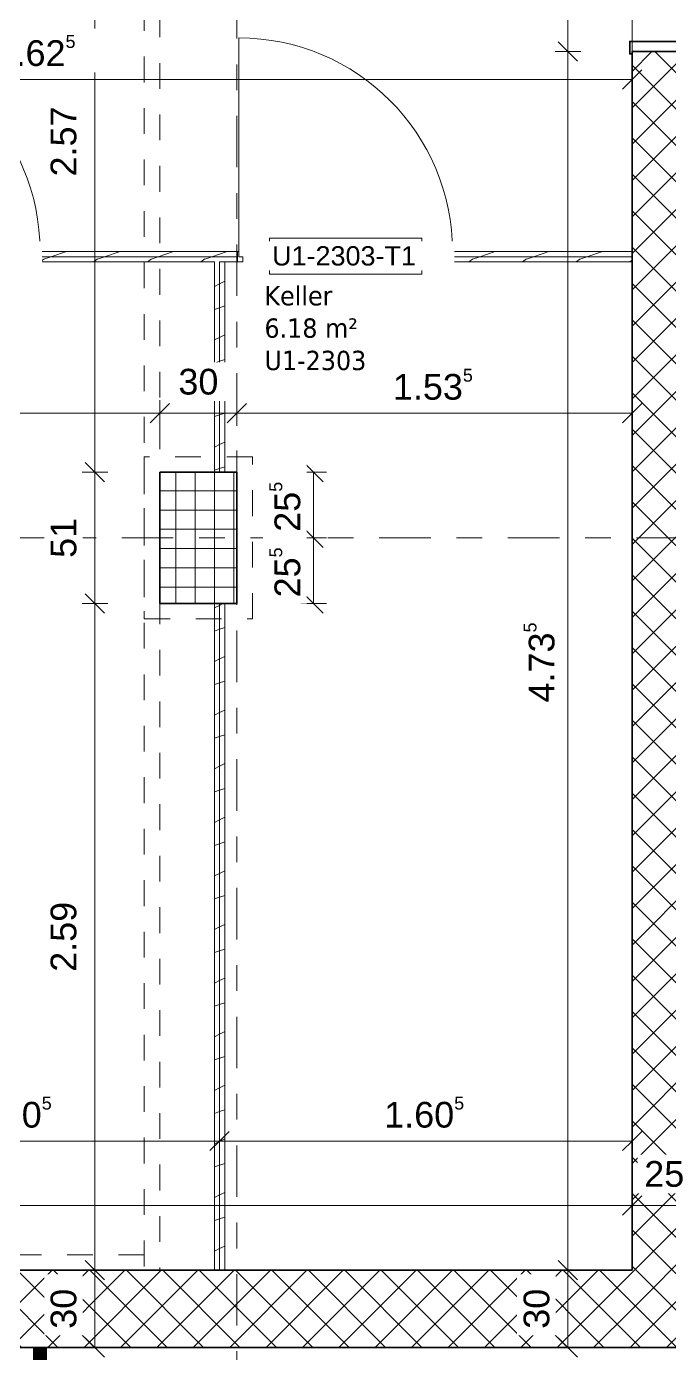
# Model space of a CAD drawing. Header units: metres. Extents: x -35.6 to 33, y -21.5 to 5.9.
# Drawn here: x 13.97 to 16.47, y -2.38 to 2.78 of the extents above; entities that cross this region are included whole.
import ezdxf

# ---------------------------------------------------------------- set-up
doc = ezdxf.new("R2010")
doc.units = ezdxf.units.M
for name, pattern in [('_Rasterlinie_', [0.375, 0.2, -0.05, 0.075, -0.05]), ('Grundrissdarstellung Sturz', [0.25, 0.15, -0.05, 0, -0.05]), ('Strichpunkt - Fein', [0.2, 0.1, -0.05, 0, -0.05])]:
    doc.linetypes.add(name, pattern=pattern)
for name, color, linetype, lineweight in [('A-____-____-DIMS', 7, 'Continuous', 5), ('A-____-____-DIMS-50', 7, 'Continuous', 5), ('A-AREA-____-IDEN', 7, 'Continuous', 5), ('A-DOOR-____-IDEN', 7, 'Continuous', 5), ('A-DOOR-____-OTLN', 7, 'Continuous', 9), ('A-DOOR-FRAM-MCUT', 7, 'Continuous', 9), ('A-DOOR-OPNG-OTLN', 7, 'Continuous', 9), ('A-FLOR-____-OTLN', 7, 'Continuous', 9), ('A-FLOR-____-OVHD', 7, 'Strichpunkt - Fein', 9), ('A-GLAZ-CWMG-MCUT', 7, 'Continuous', 9), ('A-GLAZ-CWMG-OTLN', 7, 'Continuous', 9), ('A-WALL-____-MCUT', 7, 'Continuous', 35), ('A-WALL-____-PATT', 7, 'Continuous', 35), ('A-WALL-FNSH-MCUT', 7, 'Continuous', 35), ('S-COLS-____-MCUT', 7, 'Continuous', 35), ('S-COLS-____-OTLN', 7, 'Continuous', 9), ('S-GRID-____-OTLN', 7, 'Continuous', 5)]:
    doc.layers.add(name, color=color, linetype=linetype, lineweight=lineweight)
doc.styles.add('Arial', font='arial.ttf', dxfattribs={"height": 0.1})
doc.styles.add('Arial_1', font='arial.ttf', dxfattribs={"height": 0.075})
doc.styles.add('Verdana_2', font='verdana.ttf', dxfattribs={"width": 0.9, "height": 0.075})
doc.dimstyles.new('Arial_2_00mm_fein_1', dxfattribs={"dimscale": 0.3048, "dimtxt": 0.102026, "dimasz": 0.246063, "dimexe": 0.164042, "dimexo": 0.0625, "dimgap": 0.123031, "dimtad": 1, "dimrnd": 0.005, "dimzin": 0, "dimdsep": 46, "dimtxsty": 'Arial', "dimblk1": 'OBLIQUE', "dimblk2": 'OBLIQUE', "dimsah": 1, "dimcen": 0.09, "dimazin": 0, "dimtfac": 1, "dimtdec": 4, "dimtix": 1, "dimtmove": 0, "dimatfit": 3, "dimfxl": 0.164042, "dimfxlon": 1, "dimtvp": 1, "dimtfill": 1, "dimtolj": 1, "dimtzin": 0, "dimarcsym": 2})
doc.dimstyles.new('Arial_2_00mm_fein_2', dxfattribs={"dimscale": 0.3048, "dimtxt": 0.102026, "dimasz": 0.246063, "dimexe": 0.164042, "dimexo": 0.0625, "dimgap": 0.123031, "dimtad": 1, "dimdec": 1, "dimlfac": 100, "dimrnd": 0.5, "dimdsep": 46, "dimtxsty": 'Arial', "dimblk1": 'OBLIQUE', "dimblk2": 'OBLIQUE', "dimsah": 1, "dimcen": 0.09, "dimazin": 0, "dimtfac": 1, "dimtdec": 4, "dimtix": 1, "dimtmove": 0, "dimatfit": 3, "dimfxl": 0.164042, "dimfxlon": 1, "dimtvp": 1, "dimtfill": 1, "dimtolj": 1, "dimtzin": 0, "dimarcsym": 2})
doc.dimstyles.new('SUB_Rohbau_fein', dxfattribs={"dimscale": 0.3048, "dimtxt": 0.102026, "dimasz": 0.246063, "dimexe": 0.164042, "dimexo": 0.0625, "dimgap": 0.123031, "dimtad": 1, "dimdec": 1, "dimlfac": 100, "dimrnd": 0.5, "dimdsep": 46, "dimtxsty": 'Arial', "dimblk1": 'OBLIQUE', "dimblk2": 'OBLIQUE', "dimsah": 1, "dimcen": 0.09, "dimazin": 0, "dimtfac": 1, "dimtdec": 4, "dimtix": 1, "dimtmove": 0, "dimatfit": 3, "dimfxl": 0.164042, "dimfxlon": 1, "dimtvp": 1, "dimtfill": 1, "dimtolj": 1, "dimtzin": 0, "dimarcsym": 2})
doc.dimstyles.new('SUB_Rohbau_fein_1', dxfattribs={"dimscale": 0.3048, "dimtxt": 0.102026, "dimasz": 0.246063, "dimexe": 0.164042, "dimexo": 0.0625, "dimgap": 0.123031, "dimtad": 1, "dimrnd": 0.005, "dimzin": 0, "dimdsep": 46, "dimtxsty": 'Arial', "dimblk1": 'OBLIQUE', "dimblk2": 'OBLIQUE', "dimsah": 1, "dimcen": 0.09, "dimazin": 0, "dimtfac": 1, "dimtdec": 4, "dimtix": 1, "dimtmove": 0, "dimatfit": 3, "dimfxl": 0.164042, "dimfxlon": 1, "dimtvp": 1, "dimtfill": 1, "dimtolj": 1, "dimtzin": 0, "dimarcsym": 2})
doc.dimstyles.new('SUB_Rohbau_fein_2', dxfattribs={"dimscale": 0.3048, "dimtxt": 0.102026, "dimasz": 0.246063, "dimexe": 0.164042, "dimexo": 0.0625, "dimgap": 0.123031, "dimtad": 1, "dimrnd": 0.005, "dimzin": 0, "dimdsep": 46, "dimtxsty": 'Arial', "dimblk1": 'OBLIQUE', "dimblk2": 'OBLIQUE', "dimsah": 1, "dimcen": 0.09, "dimazin": 0, "dimtfac": 1, "dimtdec": 4, "dimtix": 1, "dimtmove": 2, "dimatfit": 3, "dimfxl": 0.164042, "dimfxlon": 1, "dimtvp": 1, "dimtfill": 1, "dimtolj": 1, "dimtzin": 0, "dimarcsym": 2})
pattern_1 = [(45, (0, 0), (-0.0707107, 0.0707107), []), (135, (0, 0), (-0.0707107, -0.0707107), [])]
pattern_2 = [(216.87, (0.0833, 0.20825), (0.62474926, 0.41650112), [0.10412, -0.93712]), (206.565, (0.20825, 0.14578), (-0.20825414, -0.2082493), [0.23283, -0.23283]), (198.435, (0.20825, 0.04165), (-0.41650024, -0.20824584), [0.13171, -0.52684])]

# ---------------------------------------------------------------- blocks, each defined once
blk = doc.blocks.new('TU DF 1 - Stahlzarge - stumpf einschlagend - ML - 1050 x 2140 - EI30-31610276--01_UG_OK_FFB_AF_ru')
at = {"layer": 'A-DOOR-____-OTLN', "linetype": 'Grundrissdarstellung Sturz'}
for p, q in [((-0.525, 0.125), (0.525, 0.125)), ((-0.525, -0.125), (0.525, -0.125))]:
    blk.add_line(p, q, dxfattribs=at)
at = {"layer": 'A-DOOR-FRAM-MCUT'}
for p, q in [((-0.5, 0.135), (-0.535, 0.135)), ((-0.535, 0.135), (-0.535, 0.125)), ((-0.533, 0.125), (-0.533, 0.133)), ((-0.533, 0.133), (-0.502, 0.133)), ((-0.502, 0.133), (-0.502, 0.083)), ((-0.5, 0.085), (-0.5, 0.135)), ((0.535, 0.135), (0.5, 0.135)), ((0.5, 0.135), (0.5, 0.085)), ((0.502, 0.083), (0.502, 0.133)), ((0.502, 0.133), (0.533, 0.133)), ((0.533, 0.133), (0.533, 0.125)), ((0.535, 0.125), (0.535, 0.135)), ((-0.502, 0.083), (-0.487, 0.083)), ((-0.485, 0.085), (-0.5, 0.085)), ((-0.487, 0.083), (-0.487, -0.133)), ((-0.485, -0.135), (-0.485, 0.085)), ((0.5, 0.085), (0.485, 0.085)), ((0.485, 0.085), (0.485, -0.135)), ((0.487, -0.133), (0.487, 0.083)), ((0.487, 0.083), (0.502, 0.083)), ((-0.535, -0.125), (-0.535, -0.135)), ((-0.535, -0.135), (-0.485, -0.135)), ((-0.533, -0.133), (-0.533, -0.125)), ((-0.487, -0.133), (-0.533, -0.133)), ((0.485, -0.135), (0.535, -0.135)), ((0.533, -0.133), (0.487, -0.133)), ((0.533, -0.125), (0.533, -0.133)), ((0.535, -0.135), (0.535, -0.125))]:
    blk.add_line(p, q, dxfattribs=at)
at = {"layer": 'A-DOOR-OPNG-OTLN'}
blk.add_line((0.5, 0.135), (0.5, 1.135), dxfattribs=at)
blk.add_arc((0.5, 0.135), 1, 90, 180, dxfattribs=at)
blk = doc.blocks.new('TU DF 1 - Rahmenstock - stumpf einschlagend - 800x1900 Kellerabteil-V18--01_UG_OK_FFB_AF_ru')
at = {"layer": 'A-DOOR-FRAM-MCUT', "color": 253, "true_color": 0x999999}
for p, q in [((-0.42, 0.02), (-0.4, 0.02)), ((-0.4, 0.02), (-0.4, 0)), ((0.4, 0.02), (0.42, 0.02)), ((0.4, 0), (0.4, 0.02)), ((-0.415, -0.02), (-0.42, -0.02)), ((-0.415, 0), (-0.415, -0.02)), ((-0.4, 0), (-0.415, 0)), ((0.415, 0), (0.4, 0)), ((0.415, -0.02), (0.415, 0)), ((0.42, -0.02), (0.415, -0.02))]:
    blk.add_line(p, q, dxfattribs=at)
at = {"layer": 'A-DOOR-OPNG-OTLN', "color": 253, "true_color": 0x999999}
blk.add_line((0.415, -0.02), (0.415, -0.85), dxfattribs=at)
blk.add_arc((0.415, -0.02), 0.83, 180, 270, dxfattribs=at)
blk = doc.blocks.new('TU DF 1 - Rahmenstock - stumpf einschlagend - 800x1900 Kellerabteil-V19--01_UG_OK_FFB_AF_ru')
at = {"layer": 'A-DOOR-FRAM-MCUT', "color": 253, "true_color": 0x999999}
for p, q in [((-0.42, 0.02), (-0.4, 0.02)), ((-0.4, 0.02), (-0.4, 0)), ((0.4, 0.02), (0.42, 0.02)), ((0.4, 0), (0.4, 0.02)), ((-0.415, -0.02), (-0.42, -0.02)), ((-0.415, 0), (-0.415, -0.02)), ((-0.4, 0), (-0.415, 0)), ((0.415, 0), (0.4, 0)), ((0.415, -0.02), (0.415, 0)), ((0.42, -0.02), (0.415, -0.02))]:
    blk.add_line(p, q, dxfattribs=at)
at = {"layer": 'A-DOOR-OPNG-OTLN', "color": 253, "true_color": 0x999999}
blk.add_line((0.415, -0.02), (0.415, -0.85), dxfattribs=at)
blk.add_arc((0.415, -0.02), 0.83, 180, 270, dxfattribs=at)
blk = doc.blocks.new('Rechteckiger Pfosten - 50 x 50-41864177--01_UG_OK_FFB_AF_ru')
at = {"layer": 'A-GLAZ-CWMG-OTLN', "true_color": 0xc8c8c8}
blk.add_hatch(color=9, dxfattribs=at).paths.add_polyline_path([(14.027, -2.4034), (14.047, -2.4034), (14.047, -2.3534), (13.997, -2.3534), (13.997, -2.4034), (14.017, -2.4034)])
at = {"layer": 'A-GLAZ-CWMG-MCUT'}
for p, q in [((13.997, -2.3534), (13.997, -2.4034)), ((14.047, -2.3534), (13.997, -2.3534)), ((14.047, -2.4034), (14.047, -2.3534)), ((13.997, -2.4034), (14.047, -2.4034))]:
    blk.add_line(p, q, dxfattribs=at)
blk = doc.blocks.new('DIMBLOCK49--01_UG_OK_FFB_AF_ru')
at = {"layer": 'A-____-____-DIMS-50'}
for p, q in [((3.502, -1.8015), (3.502, -1.7515)), ((16.322, -1.8015), (16.322, -1.7515)), ((3.502, -1.8015), (3.4645, -1.839)), ((3.502, -1.8015), (3.5395, -1.764)), ((3.502, -1.8015), (16.322, -1.8015)), ((3.502, -1.8015), (3.502, -1.8515)), ((16.322, -1.8015), (16.2845, -1.839)), ((16.322, -1.8015), (16.3595, -1.764)), ((16.322, -1.8015), (16.322, -1.8515))]:
    blk.add_line(p, q, dxfattribs=at)
at = {"layer": 'A-____-____-DIMS-50', "color": 0, "insert": (9.7375, -1.6294), "char_height": 0.1, "width": 0.418697, "attachment_point": 1, "line_spacing_factor": 0.941778, "style": 'Arial', "bg_fill": 3, "box_fill_scale": 1.25, "bg_fill_color": 256, "bg_fill_true_color": 13158600, "bg_fill_transparency": 0}
blk.add_mtext('12.82', dxfattribs=at)
blk = doc.blocks.new('_Oblique')
at = {"color": 0, "linetype": 'ByBlock', "lineweight": -2}
blk.add_line((-0.5, -0.5), (0.5, 0.5), dxfattribs=at)
blk = doc.blocks.new('DIMBLOCK50--01_UG_OK_FFB_AF_ru')
at = {"layer": 'A-____-____-DIMS-50'}
for p, q in [((16.322, -1.8015), (16.322, -1.7515)), ((16.572, -1.8015), (16.572, -1.7515)), ((16.322, -1.8015), (16.2845, -1.839)), ((16.322, -1.8015), (16.3595, -1.764)), ((16.322, -1.8015), (16.572, -1.8015)), ((16.322, -1.8015), (16.322, -1.8515)), ((16.572, -1.8015), (16.5345, -1.839)), ((16.572, -1.8015), (16.6095, -1.764)), ((16.572, -1.8015), (16.572, -1.8515))]:
    blk.add_line(p, q, dxfattribs=at)
at = {"layer": 'A-____-____-DIMS-50', "color": 0, "insert": (16.3694, -1.6294), "char_height": 0.1, "width": 0.186088, "attachment_point": 1, "line_spacing_factor": 0.941778, "style": 'Arial', "bg_fill": 3, "box_fill_scale": 1.25, "bg_fill_color": 256, "bg_fill_true_color": 13158600, "bg_fill_transparency": 0}
blk.add_mtext('25', dxfattribs=at)
blk = doc.blocks.new('DIMBLOCK60--01_UG_OK_FFB_AF_ru')
at = {"layer": 'A-____-____-DIMS-50'}
for p, q in [((16.0726, 3.7314), (16.0351, 3.7689)), ((16.0726, 3.7314), (16.0226, 3.7314)), ((16.0726, 3.7314), (16.0726, 2.6814)), ((16.0726, 3.7314), (16.1101, 3.6939)), ((16.0726, 3.7314), (16.1226, 3.7314)), ((16.0726, 2.6814), (16.0226, 2.6814)), ((16.0726, 2.6814), (16.0351, 2.7189)), ((16.0726, 2.6814), (16.1101, 2.6439)), ((16.0726, 2.6814), (16.1226, 2.6814))]:
    blk.add_line(p, q, dxfattribs=at)
at = {"layer": 'A-____-____-DIMS-50', "color": 0, "char_height": 0.1, "width": 0.325653, "attachment_point": 1, "rotation": 90, "line_spacing_factor": 0.941778, "style": 'Arial', "bg_fill": 3, "box_fill_scale": 1.25, "bg_fill_color": 256, "bg_fill_true_color": 13158600, "bg_fill_transparency": 0}
for s, insert in [('1.05', (15.9005, 3.0707)), ('2.14', (16.1372, 3.0707))]:
    blk.add_mtext(s, dxfattribs=dict(at, insert=insert))
blk = doc.blocks.new('DIMBLOCK61--01_UG_OK_FFB_AF_ru')
at = {"layer": 'A-____-____-DIMS-50'}
for p, q in [((16.0726, 2.6814), (16.0226, 2.6814)), ((16.0726, 2.6814), (16.0351, 2.7189)), ((16.0726, 2.6814), (16.0726, -2.0534)), ((16.0726, 2.6814), (16.1101, 2.6439)), ((16.0726, 2.6814), (16.1226, 2.6814)), ((16.0726, -2.0534), (16.0226, -2.0534)), ((16.0726, -2.0534), (16.0351, -2.0159)), ((16.0726, -2.0534), (16.1101, -2.0909)), ((16.0726, -2.0534), (16.1226, -2.0534))]:
    blk.add_line(p, q, dxfattribs=at)
at = {"layer": 'A-____-____-DIMS-50', "color": 0, "insert": (15.9005, 0.1523), "char_height": 0.1, "width": 0.388091, "attachment_point": 1, "rotation": 90, "line_spacing_factor": 0.941778, "style": 'Arial', "bg_fill": 3, "box_fill_scale": 1.25, "bg_fill_color": 256, "bg_fill_true_color": 13158600, "bg_fill_transparency": 0}
blk.add_mtext('4.73\\A2\\H0.5x;\\S5^  ;\\H2x;', dxfattribs=at)
blk = doc.blocks.new('DIMBLOCK62--01_UG_OK_FFB_AF_ru')
at = {"layer": 'A-____-____-DIMS-50'}
for p, q in [((16.0726, -2.0534), (16.0226, -2.0534)), ((16.0726, -2.0534), (16.0351, -2.0159)), ((16.0726, -2.0534), (16.0726, -2.3534)), ((16.0726, -2.0534), (16.1101, -2.0909)), ((16.0726, -2.0534), (16.1226, -2.0534)), ((16.0726, -2.3534), (16.0351, -2.3159)), ((16.0726, -2.3534), (16.0226, -2.3534)), ((16.0726, -2.3534), (16.1101, -2.3909)), ((16.0726, -2.3534), (16.1226, -2.3534))]:
    blk.add_line(p, q, dxfattribs=at)
at = {"layer": 'A-____-____-DIMS-50', "color": 0, "insert": (15.9005, -2.281), "char_height": 0.1, "width": 0.186088, "attachment_point": 1, "rotation": 90, "line_spacing_factor": 0.941778, "style": 'Arial', "bg_fill": 3, "box_fill_scale": 1.25, "bg_fill_color": 256, "bg_fill_true_color": 13158600, "bg_fill_transparency": 0}
blk.add_mtext('30', dxfattribs=at)
blk = doc.blocks.new('DIMBLOCK63--01_UG_OK_FFB_AF_ru')
at = {"layer": 'A-____-____-DIMS-50'}
for p, q in [((14.235, -2.0534), (14.185, -2.0534)), ((14.235, -2.0534), (14.1975, -2.0159)), ((14.235, -2.3534), (14.235, -2.0534)), ((14.235, -2.0534), (14.2725, -2.0909)), ((14.235, -2.0534), (14.285, -2.0534)), ((14.235, -2.3534), (14.1975, -2.3159)), ((14.235, -2.3534), (14.185, -2.3534)), ((14.235, -2.3534), (14.2725, -2.3909)), ((14.235, -2.3534), (14.285, -2.3534))]:
    blk.add_line(p, q, dxfattribs=at)
at = {"layer": 'A-____-____-DIMS-50', "color": 0, "insert": (14.0629, -2.281), "char_height": 0.1, "width": 0.186088, "attachment_point": 1, "rotation": 90, "line_spacing_factor": 0.941778, "style": 'Arial', "bg_fill": 3, "box_fill_scale": 1.25, "bg_fill_color": 256, "bg_fill_true_color": 13158600, "bg_fill_transparency": 0}
blk.add_mtext('30', dxfattribs=at)
blk = doc.blocks.new('DIMBLOCK64--01_UG_OK_FFB_AF_ru')
at = {"layer": 'A-____-____-DIMS-50'}
for p, q in [((14.235, 0.5366), (14.1975, 0.5741)), ((14.235, 0.5366), (14.185, 0.5366)), ((14.235, -2.0534), (14.235, 0.5366)), ((14.235, 0.5366), (14.2725, 0.4991)), ((14.235, 0.5366), (14.285, 0.5366)), ((14.235, -2.0534), (14.185, -2.0534)), ((14.235, -2.0534), (14.1975, -2.0159)), ((14.235, -2.0534), (14.2725, -2.0909)), ((14.235, -2.0534), (14.285, -2.0534))]:
    blk.add_line(p, q, dxfattribs=at)
at = {"layer": 'A-____-____-DIMS-50', "color": 0, "insert": (14.0629, -0.8941), "char_height": 0.1, "width": 0.325653, "attachment_point": 1, "rotation": 90, "line_spacing_factor": 0.941778, "style": 'Arial', "bg_fill": 3, "box_fill_scale": 1.25, "bg_fill_color": 256, "bg_fill_true_color": 13158600, "bg_fill_transparency": 0}
blk.add_mtext('2.59', dxfattribs=at)
blk = doc.blocks.new('DIMBLOCK65--01_UG_OK_FFB_AF_ru')
at = {"layer": 'A-____-____-DIMS-50'}
for p, q in [((14.235, 1.0466), (14.1975, 1.0841)), ((14.235, 1.0466), (14.185, 1.0466)), ((14.235, 0.5366), (14.235, 1.0466)), ((14.235, 1.0466), (14.2725, 1.0091)), ((14.235, 1.0466), (14.285, 1.0466)), ((14.235, 0.5366), (14.1975, 0.5741)), ((14.235, 0.5366), (14.185, 0.5366)), ((14.235, 0.5366), (14.2725, 0.4991)), ((14.235, 0.5366), (14.285, 0.5366))]:
    blk.add_line(p, q, dxfattribs=at)
at = {"layer": 'A-____-____-DIMS-50', "color": 0, "insert": (14.0629, 0.714), "char_height": 0.1, "width": 0.186088, "attachment_point": 1, "rotation": 90, "line_spacing_factor": 0.941778, "style": 'Arial', "bg_fill": 3, "box_fill_scale": 1.25, "bg_fill_color": 256, "bg_fill_true_color": 13158600, "bg_fill_transparency": 0}
blk.add_mtext('51', dxfattribs=at)
blk = doc.blocks.new('DIMBLOCK66--01_UG_OK_FFB_AF_ru')
at = {"layer": 'A-____-____-DIMS-50'}
for p, q in [((14.235, 3.6166), (14.185, 3.6166)), ((14.235, 3.6166), (14.1975, 3.6541)), ((14.235, 1.0466), (14.235, 3.6166)), ((14.235, 3.6166), (14.2725, 3.5791)), ((14.235, 3.6166), (14.285, 3.6166)), ((14.235, 1.0466), (14.1975, 1.0841)), ((14.235, 1.0466), (14.185, 1.0466)), ((14.235, 1.0466), (14.2725, 1.0091)), ((14.235, 1.0466), (14.285, 1.0466))]:
    blk.add_line(p, q, dxfattribs=at)
at = {"layer": 'A-____-____-DIMS-50', "color": 0, "insert": (14.0629, 2.1959), "char_height": 0.1, "width": 0.325653, "attachment_point": 1, "rotation": 90, "line_spacing_factor": 0.941778, "style": 'Arial', "bg_fill": 3, "box_fill_scale": 1.25, "bg_fill_color": 256, "bg_fill_true_color": 13158600, "bg_fill_transparency": 0}
blk.add_mtext('2.57', dxfattribs=at)
blk = doc.blocks.new('DIMBLOCK70--01_UG_OK_FFB_AF_ru')
at = {"layer": 'A-____-____-DIMS-50'}
for p, q in [((3.502, 1.2766), (3.502, 1.3266)), ((3.502, 1.2766), (3.5395, 1.3141)), ((14.487, 1.2766), (14.487, 1.3266)), ((14.487, 1.2766), (14.5245, 1.3141)), ((3.502, 1.2766), (3.4645, 1.2391)), ((3.502, 1.2766), (14.487, 1.2766)), ((3.502, 1.2766), (3.502, 1.2266)), ((14.487, 1.2766), (14.4495, 1.2391)), ((14.487, 1.2766), (14.487, 1.2266))]:
    blk.add_line(p, q, dxfattribs=at)
at = {"layer": 'A-____-____-DIMS-50', "color": 0, "insert": (9.3484, 1.4486), "char_height": 0.1, "width": 0.481134, "attachment_point": 1, "line_spacing_factor": 0.941778, "style": 'Arial', "bg_fill": 3, "box_fill_scale": 1.25, "bg_fill_color": 256, "bg_fill_true_color": 13158600, "bg_fill_transparency": 0}
blk.add_mtext('10.98\\A2\\H0.5x;\\S5^  ;\\H2x;', dxfattribs=at)
blk = doc.blocks.new('DIMBLOCK71--01_UG_OK_FFB_AF_ru')
at = {"layer": 'A-____-____-DIMS-50'}
for p, q in [((14.487, 1.2766), (14.487, 1.3266)), ((14.487, 1.2766), (14.5245, 1.3141)), ((14.787, 1.2766), (14.787, 1.3266)), ((14.787, 1.2766), (14.8245, 1.3141)), ((14.487, 1.2766), (14.4495, 1.2391)), ((14.487, 1.2766), (14.787, 1.2766)), ((14.487, 1.2766), (14.487, 1.2266)), ((14.787, 1.2766), (14.7495, 1.2391)), ((14.787, 1.2766), (14.787, 1.2266))]:
    blk.add_line(p, q, dxfattribs=at)
at = {"layer": 'A-____-____-DIMS-50', "color": 0, "insert": (14.5594, 1.4486), "char_height": 0.1, "width": 0.186088, "attachment_point": 1, "line_spacing_factor": 0.941778, "style": 'Arial', "bg_fill": 3, "box_fill_scale": 1.25, "bg_fill_color": 256, "bg_fill_true_color": 13158600, "bg_fill_transparency": 0}
blk.add_mtext('30', dxfattribs=at)
blk = doc.blocks.new('DIMBLOCK72--01_UG_OK_FFB_AF_ru')
at = {"layer": 'A-____-____-DIMS-50'}
for p, q in [((14.787, 1.2766), (14.787, 1.3266)), ((14.787, 1.2766), (14.8245, 1.3141)), ((16.322, 1.2766), (16.322, 1.3266)), ((16.322, 1.2766), (16.3595, 1.3141)), ((14.787, 1.2766), (14.7495, 1.2391)), ((14.787, 1.2766), (16.322, 1.2766)), ((14.787, 1.2766), (14.787, 1.2266)), ((16.322, 1.2766), (16.2845, 1.2391)), ((16.322, 1.2766), (16.322, 1.2266))]:
    blk.add_line(p, q, dxfattribs=at)
at = {"layer": 'A-____-____-DIMS-50', "color": 0, "insert": (15.3928, 1.4486), "char_height": 0.1, "width": 0.388091, "attachment_point": 1, "line_spacing_factor": 0.941778, "style": 'Arial', "bg_fill": 3, "box_fill_scale": 1.25, "bg_fill_color": 256, "bg_fill_true_color": 13158600, "bg_fill_transparency": 0}
blk.add_mtext('1.53\\A2\\H0.5x;\\S5^  ;\\H2x;', dxfattribs=at)
blk = doc.blocks.new('DIMBLOCK75--01_UG_OK_FFB_AF_ru')
at = {"layer": 'A-____-____-DIMS-50'}
for p, q in [((11.6995, 2.5731), (11.6995, 2.6231)), ((11.6995, 2.5731), (11.737, 2.6106)), ((16.322, 2.5731), (16.322, 2.6231)), ((16.322, 2.5731), (16.3595, 2.6106)), ((11.6995, 2.5731), (11.662, 2.5356)), ((11.6995, 2.5731), (16.322, 2.5731)), ((11.6995, 2.5731), (11.6995, 2.5231)), ((16.322, 2.5731), (16.2845, 2.5356)), ((16.322, 2.5731), (16.322, 2.5231))]:
    blk.add_line(p, q, dxfattribs=at)
at = {"layer": 'A-____-____-DIMS-50', "color": 0, "insert": (13.849, 2.7452), "char_height": 0.1, "width": 0.388091, "attachment_point": 1, "line_spacing_factor": 0.941778, "style": 'Arial', "bg_fill": 3, "box_fill_scale": 1.25, "bg_fill_color": 256, "bg_fill_true_color": 13158600, "bg_fill_transparency": 0}
blk.add_mtext('4.62\\A2\\H0.5x;\\S5^  ;\\H2x;', dxfattribs=at)
blk = doc.blocks.new('DIMBLOCK294--01_UG_OK_FFB_AF_ru')
at = {"layer": 'A-____-____-DIMS-50'}
for p, q in [((13.117, -1.5515), (13.117, -1.5015)), ((13.117, -1.5515), (13.1545, -1.514)), ((14.7195, -1.5515), (14.7195, -1.5015)), ((14.7195, -1.5515), (14.757, -1.514)), ((13.117, -1.5515), (13.0795, -1.589)), ((13.117, -1.5515), (14.7195, -1.5515)), ((13.117, -1.5515), (13.117, -1.6015)), ((14.7195, -1.5515), (14.682, -1.589)), ((14.7195, -1.5515), (14.7195, -1.6015))]:
    blk.add_line(p, q, dxfattribs=at)
at = {"layer": 'A-____-____-DIMS-50', "color": 0, "insert": (13.7565, -1.3794), "char_height": 0.1, "width": 0.388091, "attachment_point": 1, "line_spacing_factor": 0.941778, "style": 'Arial', "bg_fill": 3, "box_fill_scale": 1.25, "bg_fill_color": 256, "bg_fill_true_color": 13158600, "bg_fill_transparency": 0}
blk.add_mtext('1.60\\A2\\H0.5x;\\S5^  ;\\H2x;', dxfattribs=at)
blk = doc.blocks.new('DIMBLOCK295--01_UG_OK_FFB_AF_ru')
at = {"layer": 'A-____-____-DIMS-50'}
for p, q in [((14.7195, -1.5515), (14.7195, -1.5015)), ((14.7195, -1.5515), (14.757, -1.514)), ((16.322, -1.5515), (16.322, -1.5015)), ((16.322, -1.5515), (16.3595, -1.514)), ((14.7195, -1.5515), (14.682, -1.589)), ((14.7195, -1.5515), (16.322, -1.5515)), ((14.7195, -1.5515), (14.7195, -1.6015)), ((16.322, -1.5515), (16.2845, -1.589)), ((16.322, -1.5515), (16.322, -1.6015))]:
    blk.add_line(p, q, dxfattribs=at)
at = {"layer": 'A-____-____-DIMS-50', "color": 0, "insert": (15.359, -1.3794), "char_height": 0.1, "width": 0.388091, "attachment_point": 1, "line_spacing_factor": 0.941778, "style": 'Arial', "bg_fill": 3, "box_fill_scale": 1.25, "bg_fill_color": 256, "bg_fill_true_color": 13158600, "bg_fill_transparency": 0}
blk.add_mtext('1.60\\A2\\H0.5x;\\S5^  ;\\H2x;', dxfattribs=at)
blk = doc.blocks.new('DIMBLOCK406--01_UG_OK_FFB_AF_ru')
at = {"layer": 'A-____-____-DIMS-50'}
for p, q in [((15.0847, 1.0466), (15.0472, 1.0841)), ((15.0847, 1.0466), (15.0347, 1.0466)), ((15.0847, 1.0466), (15.0847, 0.7916)), ((15.0847, 1.0466), (15.1222, 1.0091)), ((15.0847, 1.0466), (15.1347, 1.0466)), ((15.0847, 0.7916), (15.0472, 0.8291)), ((15.0847, 0.7916), (15.0347, 0.7916)), ((15.0847, 0.7916), (15.1222, 0.7541)), ((15.0847, 0.7916), (15.1347, 0.7916))]:
    blk.add_line(p, q, dxfattribs=at)
at = {"layer": 'A-____-____-DIMS-50', "color": 0, "insert": (14.9127, 0.8155), "char_height": 0.1, "width": 0.248525, "attachment_point": 1, "rotation": 90, "line_spacing_factor": 0.941778, "style": 'Arial', "bg_fill": 3, "box_fill_scale": 1.25, "bg_fill_color": 256, "bg_fill_true_color": 13158600, "bg_fill_transparency": 0}
blk.add_mtext('25\\A2\\H0.5x;\\S5^  ;\\H2x;', dxfattribs=at)
blk = doc.blocks.new('DIMBLOCK407--01_UG_OK_FFB_AF_ru')
at = {"layer": 'A-____-____-DIMS-50'}
for p, q in [((15.0847, 0.7916), (15.0472, 0.8291)), ((15.0847, 0.7916), (15.0347, 0.7916)), ((15.0847, 0.7916), (15.0847, 0.5366)), ((15.0847, 0.7916), (15.1222, 0.7541)), ((15.0847, 0.7916), (15.1347, 0.7916)), ((15.0847, 0.5366), (15.0472, 0.5741)), ((15.0847, 0.5366), (15.0347, 0.5366)), ((15.0847, 0.5366), (15.1222, 0.4991)), ((15.0847, 0.5366), (15.1347, 0.5366))]:
    blk.add_line(p, q, dxfattribs=at)
at = {"layer": 'A-____-____-DIMS-50', "color": 0, "insert": (14.9127, 0.5605), "char_height": 0.1, "width": 0.248525, "attachment_point": 1, "rotation": 90, "line_spacing_factor": 0.941778, "style": 'Arial', "bg_fill": 3, "box_fill_scale": 1.25, "bg_fill_color": 256, "bg_fill_true_color": 13158600, "bg_fill_transparency": 0}
blk.add_mtext('25\\A2\\H0.5x;\\S5^  ;\\H2x;', dxfattribs=at)

msp = doc.modelspace()

# ---------------------------------------------------------------- hatches: boundary and pattern name
at = {"layer": 'A-WALL-____-PATT', "lineweight": 9}
h = msp.add_hatch(dxfattribs=at)
h.set_pattern_fill('FP_1', color=256, style=0, pattern_type=2)
h.set_pattern_definition(pattern_1)
h.paths.add_polyline_path([(16.322, -2.3534), (16.572, -2.3534), (16.572, 2.6814), (16.322, 2.6814), (16.322, -2.3534)])
h.paths.add_polyline_path([(16.5046, 3.7314), (16.572, 3.7314), (16.572, 4.6615), (16.322, 4.6615), (16.322, 3.7314)])
at = {"layer": 'A-WALL-____-PATT', "lineweight": 9, "true_color": 0xc3b7ad}
h = msp.add_hatch(dxfattribs=at)
h.set_pattern_fill('FP_5', color=9, style=0, pattern_type=2)
h.set_pattern_definition(pattern_2)
h.paths.add_polyline_path([(13.047, 1.8841), (13.187, 1.8841), (13.187, 1.9041), (13.047, 1.9041)])
h.paths.add_polyline_path([(14.027, 1.8841), (14.7895, 1.8841), (14.7895, 1.9041), (14.027, 1.9041)])
h.paths.add_polyline_path([(16.203, 1.8841), (16.322, 1.8841), (16.322, 1.9041), (15.6295, 1.9041), (15.6295, 1.8841)])
h.paths.add_polyline_path([(12.0437, 1.8841), (12.207, 1.8841), (12.207, 1.9041), (11.6995, 1.9041), (11.6995, 1.8841)])
h = msp.add_hatch(dxfattribs=at)
h.set_pattern_fill('FP_5', color=9, style=0, pattern_type=2)
h.set_pattern_definition(pattern_2)
h.paths.add_polyline_path([(16.322, 1.8641), (16.322, 1.8841), (15.6295, 1.8841), (15.6295, 1.8641), (16.3157, 1.8641)])
h.paths.add_polyline_path([(12.207, 1.8641), (12.207, 1.8841), (11.6995, 1.8841), (11.6995, 1.8641), (12.0437, 1.8641)])
h.paths.add_polyline_path([(13.047, 1.8641), (13.187, 1.8641), (13.187, 1.8841), (13.047, 1.8841)])
h.paths.add_polyline_path([(14.7895, 1.8641), (14.7895, 1.8841), (14.027, 1.8841), (14.027, 1.8641), (14.787, 1.8641)])
h = msp.add_hatch(dxfattribs=at)
h.set_pattern_fill('FP_5', color=9, style=0, pattern_type=2)
h.set_pattern_definition(pattern_2)
h.paths.add_polyline_path([(14.6995, 1.0466), (14.7195, 1.0466), (14.7195, 1.8641), (14.6995, 1.8641), (14.6995, 1.2233)])
h = msp.add_hatch(dxfattribs=at)
h.set_pattern_fill('FP_5', color=9, style=0, pattern_type=2)
h.set_pattern_definition(pattern_2)
h.paths.add_polyline_path([(14.7195, 1.0466), (14.7395, 1.0466), (14.7395, 1.8641), (14.7195, 1.8641), (14.7195, 1.1829)])
h = msp.add_hatch(dxfattribs=at)
h.set_pattern_fill('FP_5', color=9, style=0, pattern_type=2)
h.set_pattern_definition(pattern_2)
h.paths.add_polyline_path([(14.7195, -2.0534), (14.7195, 0.5366), (14.6995, 0.5366), (14.6995, -2.0534)])
h = msp.add_hatch(dxfattribs=at)
h.set_pattern_fill('FP_5', color=9, style=0, pattern_type=2)
h.set_pattern_definition(pattern_2)
h.paths.add_polyline_path([(14.7395, -2.0534), (14.7395, 0.5366), (14.7195, 0.5366), (14.7195, -2.0534)])
at = {"layer": 'A-WALL-____-PATT', "lineweight": 9}
h = msp.add_hatch(dxfattribs=at)
h.set_pattern_fill('FP_1', color=256, style=0, pattern_type=2)
h.set_pattern_definition(pattern_1)
h.paths.add_polyline_path([(16.203, -2.3534), (16.322, -2.3534), (16.322, -2.0534), (11.1806, -2.0534), (11.1806, -2.3534), (14.787, -2.3534)])
at = {"layer": 'S-COLS-____-OTLN'}
h = msp.add_hatch(dxfattribs=at)
h.set_pattern_fill('FP_2', color=256, style=0, pattern_type=2)
h.set_pattern_definition([(0, (0, 0), (0, 0.075), []), (90, (0, 0), (-0.075, 5e-18), [])])
h.paths.add_polyline_path([(14.487, 0.5366), (14.787, 0.5366), (14.787, 1.0466), (14.487, 1.0466), (14.487, 1.0427)])

# ---------------------------------------------------------------- linework, layer by layer
at = {"layer": 'A-DOOR-____-IDEN', "flags": 128}
msp.add_lwpolyline([(14.9134, 1.9559), (15.5054, 1.9559), (15.5054, 1.8169), (14.9134, 1.8169)], close=True, dxfattribs=at)
at = {"layer": 'A-FLOR-____-OTLN'}
for p, q in [((16.322, 2.7213), (16.322, 3.6915)), ((16.322, 2.6814), (16.322, 2.7194))]:
    msp.add_line(p, q, dxfattribs=at)
at = {"layer": 'A-FLOR-____-OVHD'}
for p, q in [((14.427, 4.6615), (14.427, -2.0534)), ((14.487, 3.6366), (14.487, 1.0266)), ((14.847, 1.1066), (14.427, 1.1066)), ((14.427, 1.1066), (14.427, 0.4766)), ((14.847, 0.4766), (14.847, 1.1066)), ((14.487, 0.5566), (14.487, -2.0534)), ((14.427, 0.4766), (14.847, 0.4766)), ((14.427, -1.9934), (3.562, -1.9934))]:
    msp.add_line(p, q, dxfattribs=at)
at = {"layer": 'A-WALL-____-MCUT'}
for p, q in [((16.572, 2.6814), (16.322, 2.6814)), ((16.322, 2.6814), (16.322, -2.0534)), ((16.322, -2.0534), (3.502, -2.0534)), ((-2.478, -2.3534), (16.322, -2.3534)), ((16.322, -2.3534), (16.572, -2.3534))]:
    msp.add_line(p, q, dxfattribs=at)
at = {"layer": 'A-WALL-____-MCUT', "color": 253, "lineweight": 9, "true_color": 0x999999}
for p, q in [((14.027, 1.8841), (14.7895, 1.8841)), ((14.7195, 1.0466), (14.7195, 1.8641)), ((14.7395, 1.8641), (14.7195, 1.8641)), ((15.6295, 1.8841), (16.322, 1.8841)), ((14.7195, -2.0534), (14.7195, 0.5366))]:
    msp.add_line(p, q, dxfattribs=at)
at = {"layer": 'A-WALL-FNSH-MCUT', "color": 253, "lineweight": 9, "true_color": 0x999999}
for p, q in [((14.7895, 1.9041), (14.027, 1.9041)), ((14.027, 1.9041), (14.027, 1.8641)), ((14.027, 1.8641), (14.6995, 1.8641)), ((14.6995, 1.8641), (14.6995, 1.0466)), ((14.7395, 1.8641), (14.7895, 1.8641)), ((14.7395, 1.0466), (14.7395, 1.8641)), ((14.7895, 1.8641), (14.7895, 1.9041)), ((16.322, 1.9041), (15.6295, 1.9041)), ((15.6295, 1.9041), (15.6295, 1.8641)), ((15.6295, 1.8641), (16.322, 1.8641)), ((14.6995, 1.0466), (14.7395, 1.0466)), ((14.6995, 0.5366), (14.6995, -2.0534)), ((14.7395, 0.5366), (14.6995, 0.5366)), ((14.7395, -2.0534), (14.7395, 0.5366)), ((14.6995, -2.0534), (14.7395, -2.0534))]:
    msp.add_line(p, q, dxfattribs=at)
at = {"layer": 'S-COLS-____-MCUT'}
for p, q in [((14.787, 1.0466), (14.487, 1.0466)), ((14.487, 1.0466), (14.487, 0.5366)), ((14.787, 0.5366), (14.787, 1.0466)), ((14.487, 0.5366), (14.787, 0.5366))]:
    msp.add_line(p, q, dxfattribs=at)
at = {"layer": 'S-GRID-____-OTLN', "color": 8, "linetype": '_Rasterlinie_', "true_color": 0x808080}
for p, q in [((14.787, -6.2685), (14.787, 5.1611)), ((-34.6604, 0.7916), (27.9515, 0.7916)), ((-34.6604, -2.3534), (27.9515, -2.3534))]:
    msp.add_line(p, q, dxfattribs=at)

# ---------------------------------------------------------------- block references
at = {"layer": 'A-DOOR-____-OTLN', "rotation": 270}
msp.add_blockref('TU DF 1 - Stahlzarge - stumpf einschlagend - ML - 1050 x 2140 - EI30-31610276--01_UG_OK_FFB_AF_ru', (16.447, 3.2064), dxfattribs=at)
at = {"layer": 'A-DOOR-____-OTLN', "color": 253, "true_color": 0x999999, "rotation": 180}
for name, p in [('TU DF 1 - Rahmenstock - stumpf einschlagend - 800x1900 Kellerabteil-V18--01_UG_OK_FFB_AF_ru', (13.607, 1.8841)), ('TU DF 1 - Rahmenstock - stumpf einschlagend - 800x1900 Kellerabteil-V19--01_UG_OK_FFB_AF_ru', (15.2095, 1.8841))]:
    msp.add_blockref(name, p, dxfattribs=at)
at = {"layer": 'A-GLAZ-CWMG-OTLN'}
msp.add_blockref('Rechteckiger Pfosten - 50 x 50-41864177--01_UG_OK_FFB_AF_ru', (0, 0), dxfattribs=at)

# ---------------------------------------------------------------- texts
at = {"layer": 'A-AREA-____-IDEN', "color": 8, "true_color": 0x808080, "char_height": 0.075, "attachment_point": 1, "style": 'Verdana_2'}
for s, insert, width in [('Keller', (14.8937, 1.77), 0.331899), ('6.18 m²', (14.8937, 1.6443), 0.472595), ('U1-2303', (14.8937, 1.5186), 0.497848)]:
    msp.add_mtext(s, dxfattribs=dict(at, insert=insert, width=width))

# ---------------------------------------------------------------- dimensions: what is measured, and where the dimension line sits
at = {"layer": 'A-____-____-DIMS'}
dim = msp.add_linear_dim(base=(16.0726, 2.6814), p1=(16.1226, 3.7314), p2=(16.1226, 2.6814), angle=90, text='<>\\X2.14', dimstyle='Arial_2_00mm_fein_1', override={"dimpost": '<>', "dimfxl": 1.05}, dxfattribs=at)
dim.commit()
dim.dimension.update_dxf_attribs({"geometry": 'DIMBLOCK60--01_UG_OK_FFB_AF_ru', "text_midpoint": (16.0726, 3.2064)})

# ---------------------------------------------------------------- next in the draw order: texts
at = {"layer": 'A-DOOR-____-IDEN', "insert": (14.9234, 1.925), "char_height": 0.075, "width": 0.689451, "attachment_point": 1, "style": 'Arial_1', "bg_fill": 3, "box_fill_scale": 1.25, "bg_fill_color": 256, "bg_fill_true_color": 13158600, "bg_fill_transparency": 0}
msp.add_mtext('U1-2303-T1', dxfattribs=at)

# ---------------------------------------------------------------- next in the draw order: dimensions: what is measured, and where the dimension line sits
at = {"layer": 'A-____-____-DIMS'}
dim = msp.add_linear_dim(base=(15.0847, 0.7916), p1=(15.0347, 1.0466), p2=(15.1347, 0.7916), angle=90, text='\\A1;25\\Q;{\\A1;{\\H0.5x;\\S5^ ;}}', dimstyle='SUB_Rohbau_fein', override={"dimpost": '<>', "dimfxl": 0.273907}, dxfattribs=at)
dim.commit()
dim.dimension.update_dxf_attribs({"geometry": 'DIMBLOCK406--01_UG_OK_FFB_AF_ru', "text_midpoint": (14.9961, 0.9191)})
dim = msp.add_linear_dim(base=(16.322, -1.8015), p1=(3.502, -1.7515), p2=(16.322, -1.7515), dimstyle='Arial_2_00mm_fein_1', override={"dimpost": '<>', "dimfxl": 12.82}, dxfattribs=at)
dim.commit()
dim.dimension.update_dxf_attribs({"geometry": 'DIMBLOCK49--01_UG_OK_FFB_AF_ru', "text_midpoint": (9.912, -1.7129)})
dim = msp.add_linear_dim(base=(14.235, -2.0534), p1=(14.185, -2.3534), p2=(14.185, -2.0534), angle=90, dimstyle='SUB_Rohbau_fein', override={"dimpost": '<>', "dimfxl": 0.3}, dxfattribs=at)
dim.commit()
dim.dimension.update_dxf_attribs({"geometry": 'DIMBLOCK63--01_UG_OK_FFB_AF_ru', "text_midpoint": (14.1464, -2.2034)})

# ---------------------------------------------------------------- next in the draw order: dimensions: what is measured, and where the dimension line sits
for base, p1, p2, text, dimstyle, override, picture, middle in [((16.0726, -2.0534), (16.1226, 2.6814), (16.1226, -2.0534), '\\A1;4.73\\Q;{\\A1;{\\H0.5x;\\S5^ ;}}', 'Arial_2_00mm_fein_1', {"dimpost": '<>', "dimfxl": 4.734856}, 'DIMBLOCK61--01_UG_OK_FFB_AF_ru', (15.984, 0.314)), ((15.0847, 0.5366), (15.1347, 0.7916), (15.0347, 0.5366), '\\A1;25\\Q;{\\A1;{\\H0.5x;\\S5^ ;}}', 'SUB_Rohbau_fein', {"dimpost": '<>', "dimfxl": 0.273907}, 'DIMBLOCK407--01_UG_OK_FFB_AF_ru', (14.9961, 0.6641))]:
    dim = msp.add_linear_dim(base=base, p1=p1, p2=p2, angle=90, text=text, dimstyle=dimstyle, override=override, dxfattribs=at)
    dim.commit()
    dim.dimension.update_dxf_attribs({"geometry": picture, "text_midpoint": middle})
dim = msp.add_linear_dim(base=(14.235, 0.5366), p1=(14.185, -2.0534), p2=(14.285, 0.5366), angle=90, dimstyle='SUB_Rohbau_fein_1', override={"dimpost": '<>', "dimfxl": 2.59193}, dxfattribs=at)
dim.commit()
dim.dimension.update_dxf_attribs({"geometry": 'DIMBLOCK64--01_UG_OK_FFB_AF_ru', "text_midpoint": (14.1464, -0.7584)})
dim = msp.add_linear_dim(base=(16.572, -1.8015), p1=(16.322, -1.7515), p2=(16.572, -1.7515), dimstyle='Arial_2_00mm_fein_2', override={"dimpost": '<>', "dimfxl": 0.25}, dxfattribs=at)
dim.commit()
dim.dimension.update_dxf_attribs({"geometry": 'DIMBLOCK50--01_UG_OK_FFB_AF_ru', "text_midpoint": (16.447, -1.7129)})

# ---------------------------------------------------------------- next in the draw order: dimensions: what is measured, and where the dimension line sits
for base, p1, p2, dimstyle, override, picture, middle in [((14.235, 1.0466), (14.285, 0.5366), (14.285, 1.0466), 'SUB_Rohbau_fein', {"dimpost": '<>', "dimfxl": 0.51}, 'DIMBLOCK65--01_UG_OK_FFB_AF_ru', (14.1464, 0.7916)), ((16.0726, -2.3534), (16.1226, -2.0534), (16.1226, -2.3534), 'Arial_2_00mm_fein_2', {"dimpost": '<>', "dimfxl": 0.3}, 'DIMBLOCK62--01_UG_OK_FFB_AF_ru', (15.984, -2.2034))]:
    dim = msp.add_linear_dim(base=base, p1=p1, p2=p2, angle=90, dimstyle=dimstyle, override=override, dxfattribs=at)
    dim.commit()
    dim.dimension.update_dxf_attribs({"geometry": picture, "text_midpoint": middle})
dim = msp.add_linear_dim(base=(14.7195, -1.5515), p1=(13.117, -1.5015), p2=(14.7195, -1.5015), text='\\A1;1.60\\Q;{\\A1;{\\H0.5x;\\S5^ ;}}', dimstyle='SUB_Rohbau_fein_1', override={"dimpost": '<>', "dimfxl": 1.6025}, dxfattribs=at)
dim.commit()
dim.dimension.update_dxf_attribs({"geometry": 'DIMBLOCK294--01_UG_OK_FFB_AF_ru', "text_midpoint": (13.9182, -1.4629)})

# ---------------------------------------------------------------- next in the draw order: dimensions: what is measured, and where the dimension line sits
dim = msp.add_linear_dim(base=(14.235, 3.6166), p1=(14.285, 1.0466), p2=(14.285, 3.6166), angle=90, dimstyle='SUB_Rohbau_fein_1', override={"dimpost": '<>', "dimfxl": 2.57}, dxfattribs=at)
dim.commit()
dim.dimension.update_dxf_attribs({"geometry": 'DIMBLOCK66--01_UG_OK_FFB_AF_ru', "text_midpoint": (14.1464, 2.3316)})
dim = msp.add_linear_dim(base=(16.322, -1.5515), p1=(14.7195, -1.5015), p2=(16.322, -1.5015), text='\\A1;1.60\\Q;{\\A1;{\\H0.5x;\\S5^ ;}}', dimstyle='SUB_Rohbau_fein_1', override={"dimpost": '<>', "dimfxl": 1.6025}, dxfattribs=at)
dim.commit()
dim.dimension.update_dxf_attribs({"geometry": 'DIMBLOCK295--01_UG_OK_FFB_AF_ru', "text_midpoint": (15.5207, -1.4629)})

# ---------------------------------------------------------------- next in the draw order: texts
at = {"layer": 'A-DOOR-____-IDEN', "insert": (13.3209, 1.925), "char_height": 0.075, "width": 0.689451, "attachment_point": 1, "style": 'Arial_1', "bg_fill": 3, "box_fill_scale": 1.25, "bg_fill_color": 256, "bg_fill_true_color": 13158600, "bg_fill_transparency": 0}
msp.add_mtext('U1-2306-T1', dxfattribs=at)

# ---------------------------------------------------------------- next in the draw order: dimensions: what is measured, and where the dimension line sits
at = {"layer": 'A-____-____-DIMS'}
dim = msp.add_linear_dim(base=(16.322, 2.5731), p1=(11.6995, 2.5231), p2=(16.322, 2.6231), text='\\A1;4.62\\Q;{\\A1;{\\H0.5x;\\S5^ ;}}', dimstyle='SUB_Rohbau_fein_1', override={"dimpost": '<>', "dimfxl": 4.623582}, dxfattribs=at)
dim.commit()
dim.dimension.update_dxf_attribs({"geometry": 'DIMBLOCK75--01_UG_OK_FFB_AF_ru', "text_midpoint": (14.0107, 2.6617)})
dim = msp.add_linear_dim(base=(14.487, 1.2766), p1=(3.502, 1.3266), p2=(14.487, 1.2266), text='\\A1;10.98\\Q;{\\A1;{\\H0.5x;\\S5^ ;}}', dimstyle='SUB_Rohbau_fein_2', override={"dimpost": '<>', "dimfxl": 10.985455}, dxfattribs=at)
dim.commit()
dim.dimension.update_dxf_attribs({"geometry": 'DIMBLOCK70--01_UG_OK_FFB_AF_ru', "text_midpoint": (9.5889, 1.3819), "dimtype": 160})

# ---------------------------------------------------------------- next in the draw order: dimensions: what is measured, and where the dimension line sits
dim = msp.add_linear_dim(base=(14.787, 1.2766), p1=(14.487, 1.2266), p2=(14.787, 1.2266), dimstyle='SUB_Rohbau_fein', override={"dimpost": '<>', "dimfxl": 0.3}, dxfattribs=at)
dim.commit()
dim.dimension.update_dxf_attribs({"geometry": 'DIMBLOCK71--01_UG_OK_FFB_AF_ru', "text_midpoint": (14.637, 1.3651)})

# ---------------------------------------------------------------- next in the draw order: dimensions: what is measured, and where the dimension line sits
dim = msp.add_linear_dim(base=(16.322, 1.2766), p1=(14.787, 1.2266), p2=(16.322, 1.3266), text='\\A1;1.53\\Q;{\\A1;{\\H0.5x;\\S5^ ;}}', dimstyle='SUB_Rohbau_fein_1', override={"dimpost": '<>', "dimfxl": 1.538254}, dxfattribs=at)
dim.commit()
dim.dimension.update_dxf_attribs({"geometry": 'DIMBLOCK72--01_UG_OK_FFB_AF_ru', "text_midpoint": (15.5545, 1.3651)})

doc.saveas('drawing.dxf')
